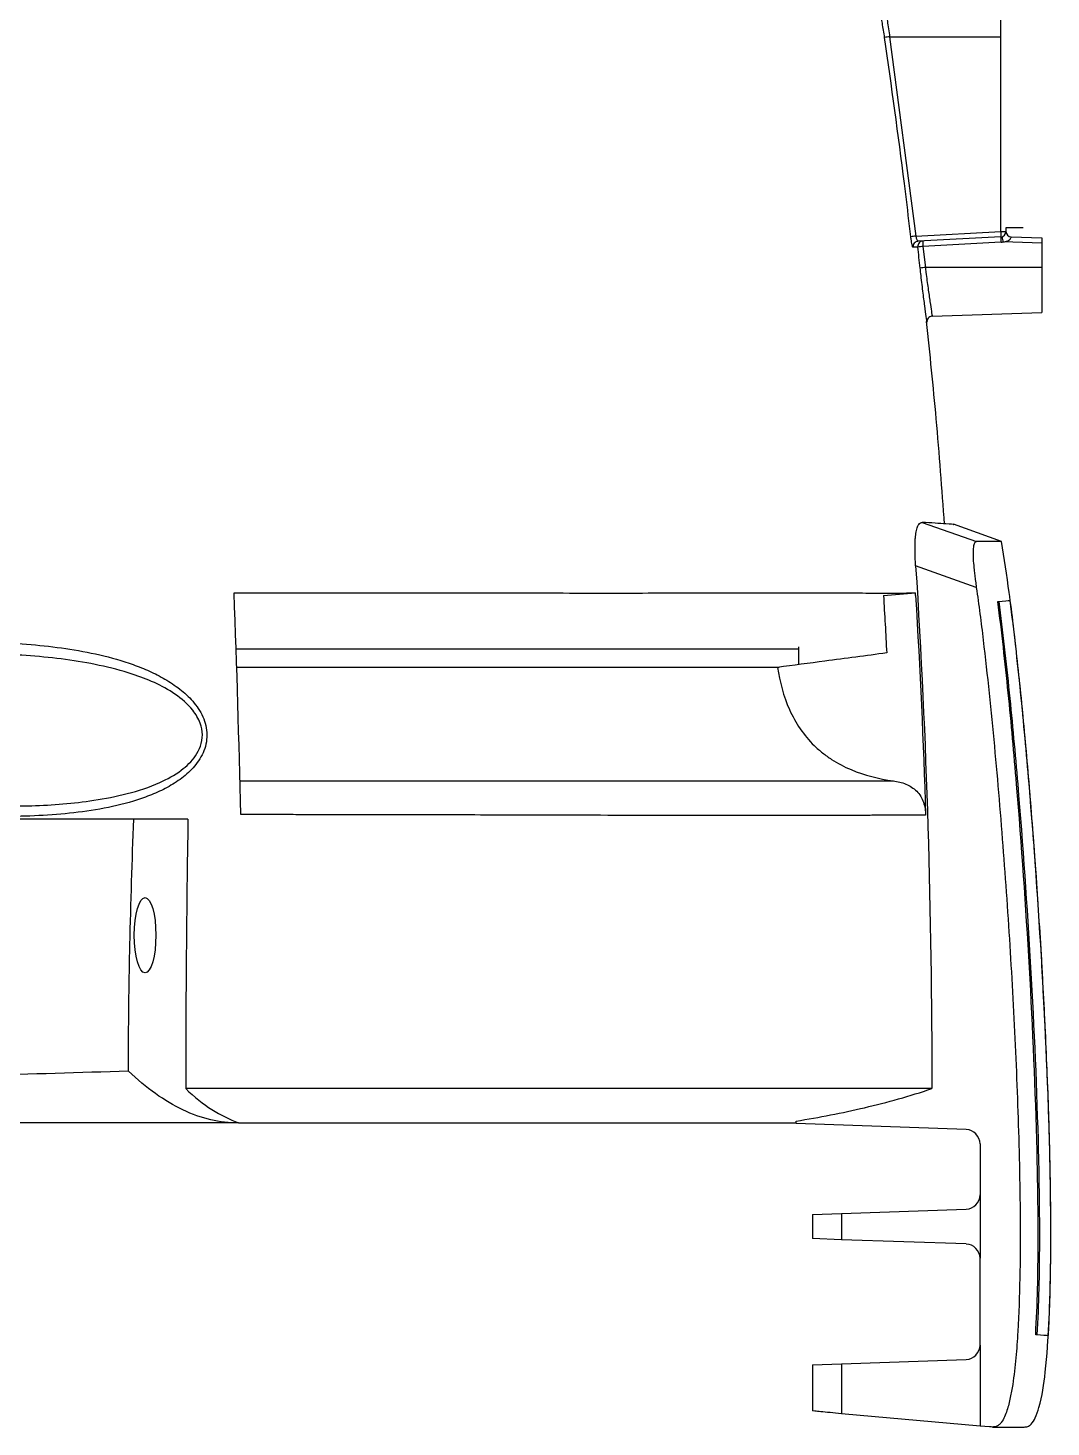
# Model space of a CAD drawing. Header units: inches. Extents: x 0.2 to 13.2, y 0.1 to 15.1.
# Drawn here: x 7.885 to 10.747, y 5.604 to 9.517 of the extents above; entities that cross this region are included whole.
import ezdxf

# ---------------------------------------------------------------- set-up
doc = ezdxf.new("R2010")
doc.units = ezdxf.units.IN
doc.header["$LTSCALE"] = 0.75
doc.header["$MEASUREMENT"] = 0
doc.layers.get('0').update_dxf_attribs({"linetype": 'CONTINUOUS'})

msp = doc.modelspace()

# ---------------------------------------------------------------- linework, layer by layer
for p, q in [((10.6064, 9.4923), (10.6064, 9.6517)), ((10.2952, 9.4923), (10.6064, 9.4923)), ((10.2952, 9.4923), (10.3684, 8.9348)), ((10.6064, 8.9473), (10.6064, 9.4923)), ((10.3684, 8.9348), (10.6064, 8.9473)), ((10.6064, 8.9323), (10.3747, 8.9201)), ((10.6064, 8.9473), (10.6206, 8.9473)), ((10.6686, 8.958), (10.6206, 8.958)), ((10.6206, 8.958), (10.6206, 8.9473)), ((10.6351, 8.9325), (10.7206, 8.9295)), ((10.7206, 8.9295), (10.7206, 8.9145)), ((10.6066, 8.9173), (10.3883, 8.9059)), ((10.3883, 8.9059), (10.395, 8.8469)), ((10.7206, 8.9145), (10.6129, 8.9183)), ((10.7206, 8.9145), (10.7206, 8.8469)), ((10.7206, 8.8469), (10.395, 8.8469)), ((10.7206, 8.8469), (10.7206, 8.7213)), ((10.4139, 8.7106), (10.7206, 8.7213)), ((10.3865, 8.134), (10.5385, 8.0803)), ((10.6079, 8.0803), (10.4738, 8.1291)), ((10.6079, 8.0803), (10.5385, 8.0803)), ((10.5376, 7.9521), (10.3679, 8.0121)), ((10.2779, 7.9292), (10.3674, 7.9366)), ((10.0399, 7.7792), (8.4692, 7.7792)), ((10.0399, 7.7858), (10.0399, 7.7361)), ((8.181, 7.3042), (6.7555, 7.3042)), ((8.3325, 7.3042), (8.181, 7.3042)), ((10.0337, 6.4522), (10.0337, 6.4595)), ((8.474, 6.4542), (7.2279, 6.4542)), ((8.474, 6.4542), (8.474, 6.4542)), ((8.474, 6.4542), (10.0337, 6.4542)), ((10.5093, 6.4356), (10.0337, 6.4522)), ((10.5479, 6.3956), (10.5479, 6.2528)), ((10.5479, 6.2528), (10.5479, 6.0756)), ((10.0792, 6.1978), (10.1601, 6.2007)), ((10.0792, 6.1978), (10.0792, 6.1306)), ((10.1601, 6.2007), (10.5093, 6.2129)), ((10.1601, 6.2007), (10.1601, 6.1277)), ((10.1601, 6.1277), (10.0792, 6.1306)), ((10.5093, 6.1156), (10.1601, 6.1277)), ((10.5479, 5.8328), (10.5479, 6.0756)), ((10.5479, 5.8328), (10.5479, 5.6064)), ((10.1601, 5.7807), (10.5093, 5.7929)), ((10.0792, 5.7778), (10.1601, 5.7807)), ((10.0792, 5.7778), (10.0792, 5.6495)), ((10.1601, 5.7807), (10.1601, 5.641)), ((10.0792, 5.6495), (10.0792, 5.6494)), ((10.5479, 5.6064), (10.1601, 5.641)), ((10.5741, 5.6042), (10.5479, 5.6064)), ((10.5828, 5.6037), (10.6715, 5.6037))]:
    msp.add_line(p, q)
for centre, radius, start, end in [((10.3746, 8.9325), 0.5654, 98.0781, 99.5128), ((10.4484, 8.2185), 0.7207, 96.3692, 97.4941), ((10.714, 8.9267), 0.1078, 177.0154, 184.9852), ((10.5346, 8.9398), 0.0722, 354.0433, 5.9567), ((10.6056, 8.9473), 0.015, 273, 0), ((10.7184, 8.9507), 0.1104, 189.3428, 197.0671), ((10.6356, 8.9475), 0.015, 180, 268), ((10.6355, 8.9473), 0.0149, 180.2289, 268.0106), ((10.3755, 8.9052), 0.015, 93.1256, 186.5754), ((10.3889, 8.9059), 0.015, 93.0225, 186.5408), ((10.4969, 7.9285), 0.9834, 96.3384, 97.1815), ((10.4957, 8.9152), 0.1078, 177.0154, 184.9852), ((10.6051, 8.9473), 0.03, 273, 285.152), ((10.5036, 7.8405), 1.0123, 96.1574, 96.9764), ((10.4146, 8.6956), 0.015, 93.2941, 187.9788), ((10.5079, 6.3956), 0.04, 0, 88), ((10.5079, 6.2528), 0.04, 272, 0), ((10.5079, 6.0756), 0.04, 0, 88), ((10.5079, 5.8328), 0.04, 272, 0)]:
    msp.add_arc(centre, radius, start, end)
msp.add_ellipse((10.6356, 8.9175), major_axis=(0.0005, -0.015), ratio=0.034709, start_param=3.139166, end_param=3.268539)
msp.add_ellipse((8.2126, 6.9792), major_axis=(0, 0.1053), ratio=0.286749)
for points, knots in [([(10.2682, 9.6376), (10.2717, 9.6236), (10.2786, 9.5956), (10.288, 9.5425), (10.2931, 9.507), (10.2952, 9.4923)], [0, 0, 0, 0, 0.369175, 0.738321, 1, 1, 1, 1]), ([(10.2812, 9.4902), (10.2791, 9.5037), (10.274, 9.5362), (10.2646, 9.5848), (10.2577, 9.6105), (10.2542, 9.6233)], [0, 0, 0, 0, 0.261771, 0.631026, 1, 1, 1, 1]), ([(10.3544, 8.9331), (10.3532, 8.943), (10.3475, 8.9927), (10.3251, 9.1786), (10.3003, 9.3542), (10.2812, 9.4902)], [0, 0, 0, 0, 0.0533888, 0.2669453, 1, 1, 1, 1]), ([(10.3606, 8.9035), (10.3603, 8.9038), (10.3596, 8.9044), (10.3581, 8.9096), (10.3566, 8.9173), (10.3553, 8.9257), (10.3546, 8.9311), (10.3544, 8.9331)], [0, 0, 0, 0, 0.217736, 0.435589, 0.654016, 0.871337, 1, 1, 1, 1]), ([(10.3684, 8.9348), (10.3686, 8.9338), (10.3692, 8.9311), (10.3703, 8.9269), (10.3718, 8.9231), (10.3734, 8.9206), (10.3743, 8.9203), (10.3747, 8.9201)], [0, 0, 0, 0, 0.126239, 0.341584, 0.560639, 0.780551, 1, 1, 1, 1]), ([(10.6129, 8.9183), (10.615, 8.9186), (10.6194, 8.9193), (10.6254, 8.9214), (10.6303, 8.9242), (10.6327, 8.9267), (10.6341, 8.9289), (10.6345, 8.9301), (10.6349, 8.9316), (10.635, 8.932), (10.635, 8.9324)], [0, 0, 0, 0, 0.184988, 0.384532, 0.552427, 0.678647, 0.708789, 0.840677, 0.856096, 1, 1, 1, 1]), ([(10.374, 8.9042), (10.3736, 8.9041), (10.3715, 8.904), (10.3674, 8.9038), (10.3623, 8.9036), (10.3606, 8.9035)], [0, 0, 0, 0, 0.143822, 0.71917, 1, 1, 1, 1]), ([(10.3806, 8.8453), (10.3795, 8.8552), (10.3773, 8.8748), (10.3751, 8.8945), (10.374, 8.9042)], [0, 0, 0, 0, 0.506354, 1, 1, 1, 1]), ([(10.3994, 8.696), (10.3995, 8.6955), (10.3998, 8.6936), (10.3977, 8.708), (10.3937, 8.7374), (10.3882, 8.78), (10.3836, 8.8183), (10.3812, 8.8403), (10.3806, 8.8453)], [0, 0, 0, 0, 0.080393, 0.292534, 0.505379, 0.720079, 0.93658, 1, 1, 1, 1]), ([(10.395, 8.8469), (10.3955, 8.8424), (10.398, 8.8226), (10.4026, 8.7881), (10.4081, 8.7496), (10.4121, 8.7231), (10.4141, 8.7102), (10.4139, 8.7119), (10.4138, 8.7124)], [0, 0, 0, 0, 0.063454, 0.280107, 0.495034, 0.708173, 0.920647, 1, 1, 1, 1]), ([(10.449, 8.1286), (10.4416, 8.227), (10.4275, 8.4163), (10.408, 8.6052), (10.3986, 8.696)], [0, 0, 0, 0, 0.5196994, 1, 1, 1, 1]), ([(10.3679, 8.0121), (10.3668, 8.0284), (10.3661, 8.0444), (10.3661, 8.068), (10.3662, 8.0758), (10.3668, 8.0867), (10.3671, 8.0902), (10.3678, 8.097), (10.3682, 8.1002), (10.3695, 8.1092), (10.3707, 8.1143), (10.3733, 8.1226), (10.3748, 8.1257), (10.378, 8.1304), (10.3797, 8.1319), (10.3831, 8.1337), (10.3848, 8.1341), (10.3865, 8.134)], [0, 0, 0, 0, 0.25, 0.25, 0.375, 0.375, 0.4375, 0.4375, 0.5, 0.5, 0.625, 0.625, 0.75, 0.75, 0.875, 0.875, 1, 1, 1, 1]), ([(10.4735, 8.1283), (10.4743, 8.1283), (10.4774, 8.1281), (10.4546, 8.1297), (10.4109, 8.1324), (10.3865, 8.134)], [0, 0, 0, 0, 0.132328, 0.518291, 1, 1, 1, 1]), ([(10.5385, 8.0803), (10.538, 8.0803), (10.5371, 8.0802), (10.5358, 8.0797), (10.5346, 8.0788), (10.5335, 8.0776), (10.5314, 8.0744), (10.529, 8.0664), (10.5281, 8.0479), (10.5291, 8.0253), (10.531, 8.0046), (10.5332, 7.9857), (10.5352, 7.9693), (10.5368, 7.958), (10.5376, 7.9521)], [0, 0, 0, 0, 0.042898, 0.08426, 0.124172, 0.162733, 0.200055, 0.353456, 0.49992, 0.618289, 0.750401, 0.827496, 0.910411, 1, 1, 1, 1]), ([(10.6715, 5.6037), (10.6748, 5.6039), (10.682, 5.6043), (10.694, 5.613), (10.7044, 5.6317), (10.7205, 5.68), (10.7332, 5.7707), (10.7429, 5.9101), (10.747, 6.0974), (10.7451, 6.3271), (10.7372, 6.5795), (10.7252, 6.8333), (10.7104, 7.0782), (10.6929, 7.3178), (10.6736, 7.5442), (10.6528, 7.7496), (10.6324, 7.9262), (10.6154, 8.033), (10.6079, 8.0803)], [0, 0, 0, 0, 0.003991, 0.008394, 0.016997, 0.029139, 0.069374, 0.126103, 0.196676, 0.293744, 0.401311, 0.499206, 0.598218, 0.695203, 0.787013, 0.870505, 0.94254, 1, 1, 1, 1]), ([(10.5376, 7.9521), (10.5447, 7.9029), (10.551, 7.8537), (10.5627, 7.7551), (10.5682, 7.7057), (10.5837, 7.5575), (10.5929, 7.4586), (10.6096, 7.2607), (10.6171, 7.1616), (10.6307, 6.9633), (10.6366, 6.8641), (10.6469, 6.6657), (10.6513, 6.5664), (10.6577, 6.3678), (10.6599, 6.2684), (10.6604, 6.1194), (10.6602, 6.0697), (10.6582, 5.9704), (10.6566, 5.9208), (10.6522, 5.8464), (10.6504, 5.8216), (10.6458, 5.772), (10.6431, 5.7473), (10.6374, 5.7104), (10.6352, 5.6982), (10.6301, 5.6739), (10.6271, 5.6617), (10.6213, 5.644), (10.6191, 5.6382), (10.614, 5.6268), (10.6111, 5.6212), (10.6054, 5.6138), (10.6033, 5.6114), (10.5985, 5.6075), (10.5956, 5.6059), (10.5897, 5.6041), (10.5865, 5.6037), (10.5803, 5.6037), (10.5772, 5.6039), (10.5741, 5.6042)], [0, 0, 0, 0, 0.0625, 0.0625, 0.125, 0.125, 0.25, 0.25, 0.375, 0.375, 0.5, 0.5, 0.625, 0.625, 0.75, 0.75, 0.8125, 0.8125, 0.875, 0.875, 0.90625, 0.90625, 0.9375, 0.9375, 0.953125, 0.953125, 0.96875, 0.96875, 0.976562, 0.976562, 0.984375, 0.984375, 0.988281, 0.988281, 0.992187, 0.992187, 0.996094, 0.996094, 1, 1, 1, 1]), ([(8.4615, 7.9366), (8.5776, 7.9367), (8.6906, 7.9367), (8.8556, 7.9367), (8.9099, 7.9367), (9.0169, 7.9367), (9.0696, 7.9367), (9.2245, 7.9366), (9.3233, 7.9365), (9.4408, 7.9364), (9.464, 7.9364), (9.5098, 7.9364), (9.5324, 7.9364), (9.599, 7.9364), (9.6418, 7.9365), (9.7655, 7.9366), (9.8415, 7.9367), (9.9808, 7.9368), (10.0442, 7.9368), (10.13, 7.9366), (10.1571, 7.9366), (10.2079, 7.9365), (10.2316, 7.9364), (10.2979, 7.9364), (10.3354, 7.9364), (10.3674, 7.9366)], [0, 0, 0, 0, 0.125, 0.125, 0.1875, 0.1875, 0.25, 0.25, 0.375, 0.375, 0.40625, 0.40625, 0.4375, 0.4375, 0.5, 0.5, 0.625, 0.625, 0.75, 0.75, 0.8125, 0.8125, 0.875, 0.875, 1, 1, 1, 1]), ([(10.7036, 5.8619), (10.7062, 5.9047), (10.7078, 5.9475), (10.7099, 6.0331), (10.7104, 6.0759), (10.7108, 6.2045), (10.7096, 6.2902), (10.7033, 6.547), (10.6958, 6.7181), (10.6764, 7.06), (10.6645, 7.2308), (10.6431, 7.4869), (10.6354, 7.5722), (10.6182, 7.7426), (10.6088, 7.8277), (10.5977, 7.9127)], [0, 0, 0, 0, 0.0625, 0.0625, 0.125, 0.125, 0.25, 0.25, 0.5, 0.5, 0.75, 0.75, 0.875, 0.875, 1, 1, 1, 1]), ([(10.708, 5.8615), (10.7106, 5.9043), (10.7122, 5.9471), (10.7143, 6.0328), (10.7148, 6.0756), (10.7152, 6.2041), (10.714, 6.2897), (10.7077, 6.5466), (10.7001, 6.7179), (10.6806, 7.06), (10.6686, 7.231), (10.647, 7.4871), (10.6392, 7.5724), (10.6219, 7.7429), (10.6124, 7.828), (10.6013, 7.913)], [0, 0, 0, 0, 0.0625, 0.0625, 0.125, 0.125, 0.25, 0.25, 0.5, 0.5, 0.75, 0.75, 0.875, 0.875, 1, 1, 1, 1]), ([(10.6313, 7.9156), (10.6424, 7.8304), (10.6519, 7.745), (10.6693, 7.5741), (10.6771, 7.4886), (10.6987, 7.2318), (10.7107, 7.0604), (10.7303, 6.7174), (10.7379, 6.5458), (10.7441, 6.2883), (10.7453, 6.2025), (10.7449, 6.0737), (10.7444, 6.0307), (10.7422, 5.9448), (10.7405, 5.9019), (10.7379, 5.8589)], [0, 0, 0, 0, 0.125, 0.125, 0.25, 0.25, 0.5, 0.5, 0.75, 0.75, 0.875, 0.875, 0.9375, 0.9375, 1, 1, 1, 1]), ([(7.6956, 7.799), (7.7621, 7.7994), (7.8284, 7.7975), (7.9587, 7.7867), (8.0229, 7.7779), (8.1173, 7.7559), (8.1485, 7.7471), (8.1946, 7.7305), (8.2098, 7.7245), (8.2396, 7.711), (8.2541, 7.7037), (8.2824, 7.6872), (8.2962, 7.6782), (8.3226, 7.6576), (8.3349, 7.6463), (8.3515, 7.6271), (8.3568, 7.6203), (8.3662, 7.6059), (8.3704, 7.5984), (8.3775, 7.5826), (8.3804, 7.5742), (8.3843, 7.5571), (8.3854, 7.5484), (8.3855, 7.5307), (8.3846, 7.5221), (8.3809, 7.5052), (8.3781, 7.497), (8.3711, 7.4814), (8.3669, 7.474), (8.3576, 7.4601), (8.3524, 7.4537), (8.336, 7.4355), (8.3235, 7.4247), (8.2972, 7.4057), (8.2834, 7.3974), (8.2548, 7.3824), (8.2401, 7.3759), (8.2103, 7.3642), (8.1952, 7.359), (8.1493, 7.345), (8.1179, 7.3379), (8.0221, 7.3207), (7.9567, 7.3151), (7.8245, 7.3102), (7.7578, 7.311), (7.6905, 7.3138)], [0, 0, 0, 0, 0.125, 0.125, 0.25, 0.25, 0.3125, 0.3125, 0.34375, 0.34375, 0.375, 0.375, 0.40625, 0.40625, 0.4375, 0.4375, 0.453125, 0.453125, 0.46875, 0.46875, 0.484375, 0.484375, 0.5, 0.5, 0.515625, 0.515625, 0.53125, 0.53125, 0.546875, 0.546875, 0.5625, 0.5625, 0.59375, 0.59375, 0.625, 0.625, 0.65625, 0.65625, 0.6875, 0.6875, 0.75, 0.75, 0.875, 0.875, 1, 1, 1, 1]), ([(7.751, 7.3426), (7.7993, 7.3414), (7.9068, 7.3388), (8.0442, 7.3507), (8.1636, 7.3735), (8.2464, 7.4004), (8.3114, 7.4359), (8.3501, 7.4722), (8.3692, 7.5079), (8.3749, 7.54), (8.3677, 7.5761), (8.3425, 7.6174), (8.2799, 7.6698), (8.1595, 7.7209), (7.9895, 7.7543), (7.8248, 7.7664), (7.723, 7.7664), (7.6877, 7.7664)], [0, 0, 0, 0, 0.097533, 0.216963, 0.283067, 0.350078, 0.398446, 0.437581, 0.457983, 0.4792, 0.500457, 0.528139, 0.573175, 0.663507, 0.794578, 0.928638, 1, 1, 1, 1]), ([(10.2869, 7.7687), (10.2293, 7.7611), (10.1718, 7.7535), (10.1142, 7.7459), (10.07, 7.74), (10.0258, 7.7342), (9.9816, 7.7284)], [0.000142624, 0.000142624, 0.000142624, 0.000142624, 0.004582118, 0.004582118, 0.004582118, 0.007993711, 0.007993711, 0.007993711, 0.007993711]), ([(8.468, 7.729), (8.5283, 7.729), (8.7032, 7.729), (8.9673, 7.729), (9.2554, 7.729), (9.5102, 7.729), (9.7246, 7.729), (9.8882, 7.729), (9.9566, 7.729), (9.9861, 7.729)], [0, 0, 0, 0, 0.082564, 0.239514, 0.395651, 0.550974, 0.712388, 0.876276, 1, 1, 1, 1]), ([(9.9816, 7.7284), (9.9878, 7.6875), (9.9981, 7.648), (10.0232, 7.5918), (10.0333, 7.5735), (10.0564, 7.5396), (10.0696, 7.5239), (10.0918, 7.5023), (10.0996, 7.4954), (10.1157, 7.4826), (10.1241, 7.4766), (10.1499, 7.4599), (10.1681, 7.4504), (10.2253, 7.4264), (10.2649, 7.4167), (10.3055, 7.4111)], [0, 0, 0, 0, 0.25, 0.25, 0.375, 0.375, 0.5, 0.5, 0.5625, 0.5625, 0.625, 0.625, 0.75, 0.75, 1, 1, 1, 1]), ([(8.4778, 7.4109), (8.5756, 7.4109), (8.7838, 7.4109), (9.081, 7.411), (9.3688, 7.4111), (9.6283, 7.4112), (9.854, 7.4112), (10.0424, 7.4112), (10.1972, 7.4111), (10.2693, 7.4111), (10.3055, 7.4111)], [0, 0, 0, 0, 0.1118093, 0.2382067, 0.3657454, 0.493456, 0.6206055, 0.7465749, 0.8728147, 1, 1, 1, 1]), ([(10.3055, 7.4111), (10.3176, 7.4094), (10.3293, 7.4066), (10.3461, 7.3997), (10.3516, 7.3969), (10.3618, 7.3903), (10.3665, 7.3865), (10.3751, 7.3778), (10.3789, 7.3729), (10.3851, 7.3625), (10.3877, 7.3569), (10.3937, 7.3395), (10.3954, 7.3274), (10.3958, 7.3152)], [0, 0, 0, 0, 0.25, 0.25, 0.375, 0.375, 0.5, 0.5, 0.625, 0.625, 0.75, 0.75, 1, 1, 1, 1]), ([(8.1658, 6.5992), (8.1661, 6.6582), (8.1665, 6.7172), (8.1678, 6.835), (8.1688, 6.8939), (8.1727, 7.0702), (8.1767, 7.1873), (8.181, 7.3042)], [0, 0, 0, 0, 0.25, 0.25, 0.5, 0.5, 1, 1, 1, 1]), ([(10.3958, 7.3152), (10.3924, 7.3151), (10.3855, 7.3151), (10.3745, 7.315), (10.3629, 7.315), (10.3507, 7.3149), (10.3379, 7.3149), (10.3243, 7.3148), (10.3101, 7.3148), (10.2951, 7.3147), (10.2794, 7.3147), (10.2629, 7.3146), (10.2455, 7.3146), (10.2274, 7.3145), (10.2084, 7.3145), (10.1885, 7.3144), (10.1676, 7.3144), (10.1458, 7.3143), (10.1078, 7.3142), (10.0472, 7.3142), (9.9547, 7.3141), (9.8387, 7.3141), (9.6552, 7.3143), (9.4207, 7.3147), (9.1517, 7.3155), (8.9232, 7.316), (8.7601, 7.3163), (8.6539, 7.3164), (8.5988, 7.3165), (8.5406, 7.3165), (8.5005, 7.3165), (8.48, 7.3166)], [0, 0, 0, 0, 0.012951, 0.026119, 0.0395, 0.053093, 0.0669, 0.080925, 0.095171, 0.109635, 0.124317, 0.139218, 0.154341, 0.169689, 0.185266, 0.201075, 0.21712, 0.233405, 0.249933, 0.299888, 0.357978, 0.424488, 0.499841, 0.646967, 0.751596, 0.838988, 0.917353, 0.936579, 0.956763, 0.977905, 1, 1, 1, 1]), ([(8.474, 6.4542), (8.448, 6.4542), (8.422, 6.4572), (8.3702, 6.4692), (8.3444, 6.4783), (8.2929, 6.5027), (8.2672, 6.518), (8.2162, 6.5544), (8.1909, 6.5754), (8.1658, 6.5992)], [0, 0, 0, 0, 0.25, 0.25, 0.5, 0.5, 0.75, 0.75, 1, 1, 1, 1]), ([(10.4132, 6.5503), (10.3783, 6.5504), (10.336, 6.5504), (10.237, 6.5504), (10.1803, 6.5504), (10.1002, 6.5505), (10.0837, 6.5505), (10.0498, 6.5505), (10.0323, 6.5505), (9.9787, 6.5505), (9.9414, 6.5505), (9.8251, 6.5505), (9.7415, 6.5505), (9.5623, 6.5504), (9.4668, 6.5504), (9.3145, 6.5504), (9.2622, 6.5503), (9.1546, 6.5503), (9.0998, 6.5503), (8.9323, 6.5503), (8.8166, 6.5503), (8.5774, 6.5503), (8.4539, 6.5503), (8.3263, 6.5504)], [0, 0, 0, 0, 0.125, 0.125, 0.25, 0.25, 0.28125, 0.28125, 0.3125, 0.3125, 0.375, 0.375, 0.5, 0.5, 0.625, 0.625, 0.6875, 0.6875, 0.75, 0.75, 0.875, 0.875, 1, 1, 1, 1]), ([(8.3263, 6.5504), (8.3505, 6.5264), (8.3749, 6.5074), (8.4243, 6.4763), (8.4491, 6.4641), (8.474, 6.4542)], [0, 0, 0, 0, 0.5, 0.5, 1, 1, 1, 1]), ([(10.0337, 6.4595), (10.098, 6.4697), (10.1619, 6.482), (10.2887, 6.5118), (10.3516, 6.5293), (10.4132, 6.5503)], [0, 0, 0, 0, 0.5, 0.5, 1, 1, 1, 1]), ([(10.1601, 5.641), (10.1493, 5.642), (10.1276, 5.6439), (10.1013, 5.6466), (10.0844, 5.6485), (10.0784, 5.6494), (10.0794, 5.6495), (10.0794, 5.6495)], [0, 0, 0, 0, 0.2457846, 0.4915842, 0.7369474, 0.9813928, 1, 1, 1, 1])]:
    msp.add_open_spline(points, degree=3, knots=knots)
for points in [[(10.3679, 8.0121), (10.3991, 7.5261), (10.4131, 7.0387), (10.4132, 6.5503)], [(8.48, 7.3166), (8.4756, 7.5235), (8.4695, 7.7302), (8.4615, 7.9366)], [(10.2779, 7.9292), (10.2811, 7.8757), (10.2841, 7.8222), (10.2869, 7.7687)], [(10.3678, 7.9292), (10.3676, 7.9317), (10.3675, 7.9341), (10.3674, 7.9366)], [(10.3678, 7.9292), (10.3801, 7.7247), (10.3893, 7.52), (10.3958, 7.3152)], [(10.5977, 7.9127), (10.6165, 7.9143), (10.6276, 7.9153), (10.6313, 7.9156)], [(8.3325, 7.3042), (8.3283, 7.0531), (8.3263, 6.8019), (8.3263, 6.5504)], [(8.1658, 6.5992), (7.8939, 6.5898), (7.6188, 6.5834), (7.3404, 6.5797)], [(10.7379, 5.8589), (10.7345, 5.8592), (10.7231, 5.8602), (10.7036, 5.8619)]]:
    msp.add_open_spline(points, degree=3)

doc.saveas('drawing.dxf')
